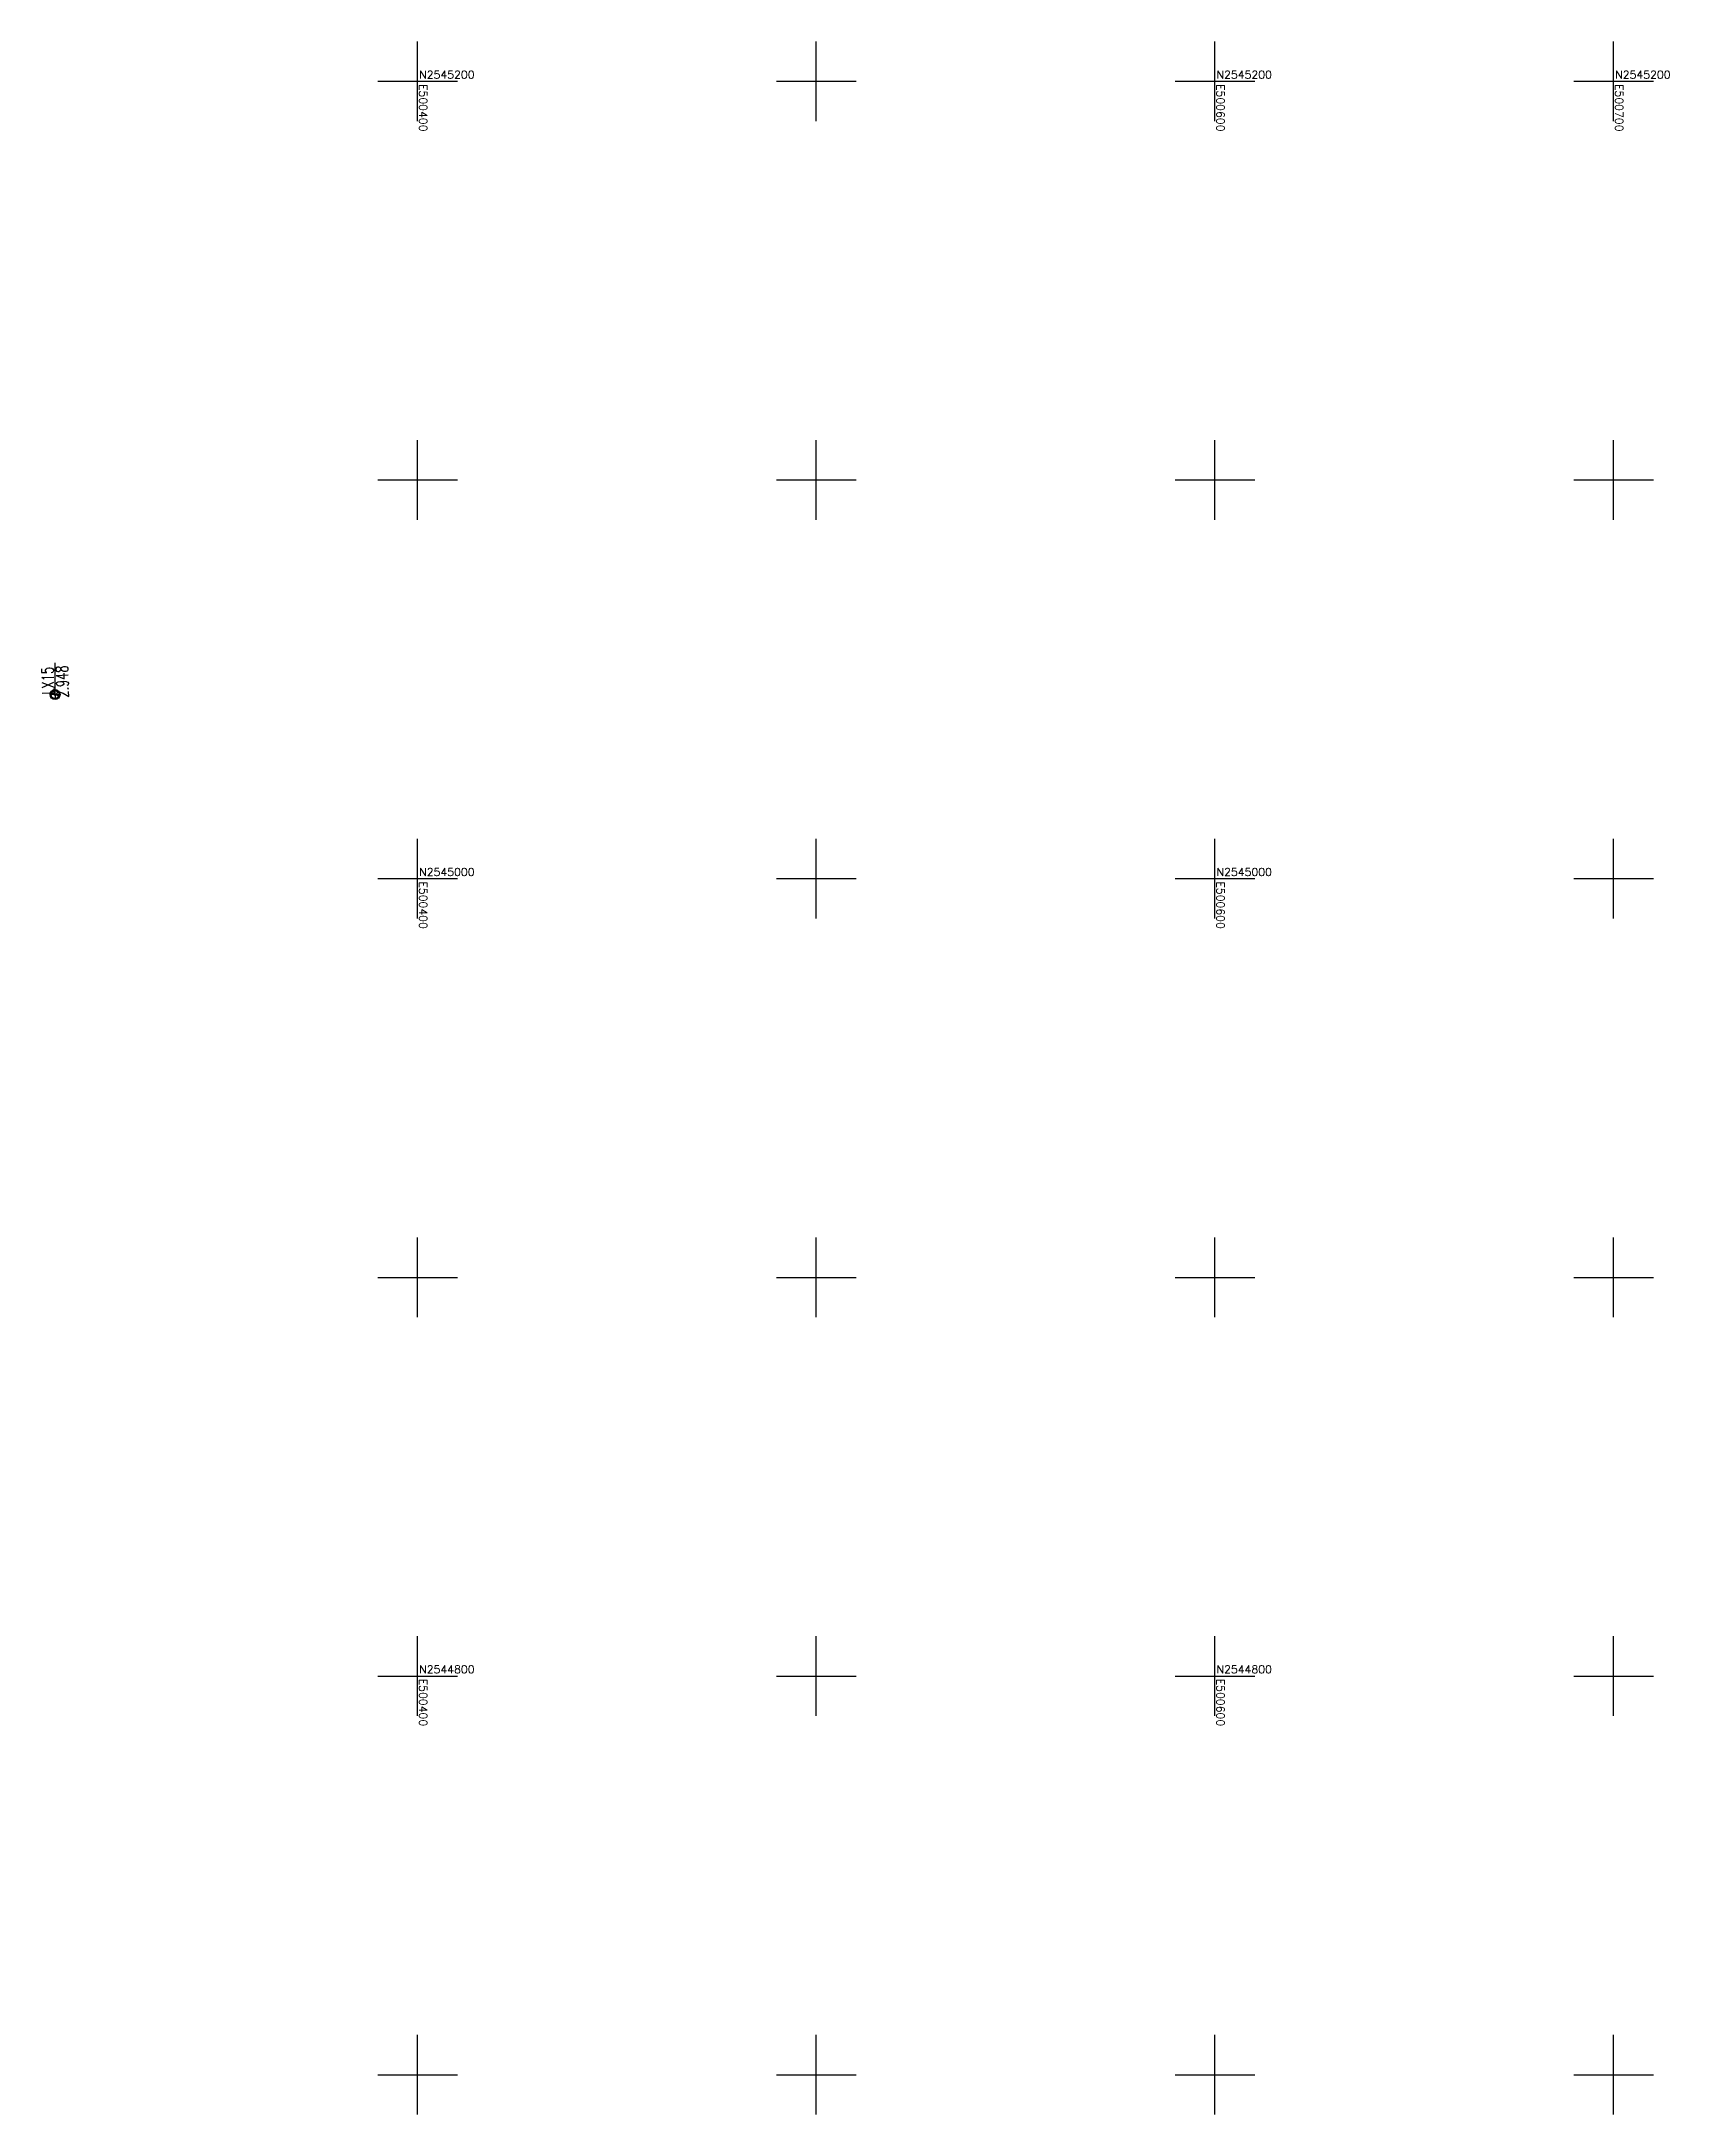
# Model space of a CAD drawing. Header units: inches. Extents: x 499362 to 502582, y 2541888 to 2545349.
# Drawn here: x 500306 to 500714, y 2544690 to 2545210 of the extents above; entities that cross this region are included whole.
import ezdxf
from ezdxf.enums import TextEntityAlignment as Align

# ---------------------------------------------------------------- set-up
doc = ezdxf.new("R2010")
doc.units = ezdxf.units.IN
doc.layers.add('坐标网', color=2, linetype='Continuous')
doc.layers.add('控制导线点', color=7, linetype='Continuous')
doc.styles.add('GTF_XW', font='simplex1.shx', dxfattribs={"width": 0.7, "bigfont": 'hztxt.shx'})
doc.styles.get("Standard").update_dxf_attribs({"font": 'simplex1.shx', "width": 0.7, "bigfont": 'hztxt.shx'})

# ---------------------------------------------------------------- blocks, each defined once
blk = doc.blocks.new('控制导线点')
at = {"layer": '控制导线点'}
for p, q in [((500962.192, 2543568.346, 3.298), (500962.192, 2543569.946)), ((500961.792, 2543567.946, 3.298), (500960.192, 2543567.946)), ((500962.192, 2543567.546, 3.298), (500962.192, 2543565.946)), ((500962.592, 2543567.946, 3.298), (500964.192, 2543567.946))]:
    blk.add_line(p, q, dxfattribs=at)
for centre, radius in [((500962.192, 2543567.946), 2.5), ((500962.192, 2543567.946), 2), ((500962.192, 2543567.946, 3.298), 0.4)]:
    blk.add_circle(centre, radius, dxfattribs=at)

msp = doc.modelspace()

# ---------------------------------------------------------------- linework, layer by layer
at = {"layer": '坐标网'}
for p, q in [((500400, 2545190), (500400, 2545210)), ((500500, 2545190), (500500, 2545210)), ((500600, 2545190), (500600, 2545210)), ((500700, 2545190), (500700, 2545210)), ((500390, 2545200), (500410, 2545200)), ((500490, 2545200), (500510, 2545200)), ((500590, 2545200), (500610, 2545200)), ((500690, 2545200), (500710, 2545200)), ((500400, 2545090), (500400, 2545110)), ((500500, 2545090), (500500, 2545110)), ((500600, 2545090), (500600, 2545110)), ((500700, 2545090), (500700, 2545110)), ((500390, 2545100), (500410, 2545100)), ((500490, 2545100), (500510, 2545100)), ((500590, 2545100), (500610, 2545100)), ((500690, 2545100), (500710, 2545100)), ((500400, 2544990), (500400, 2545010)), ((500500, 2544990), (500500, 2545010)), ((500600, 2544990), (500600, 2545010)), ((500700, 2544990), (500700, 2545010)), ((500390, 2545000), (500410, 2545000)), ((500490, 2545000), (500510, 2545000)), ((500590, 2545000), (500610, 2545000)), ((500690, 2545000), (500710, 2545000)), ((500400, 2544890), (500400, 2544910)), ((500500, 2544890), (500500, 2544910)), ((500600, 2544890), (500600, 2544910)), ((500700, 2544890), (500700, 2544910)), ((500390, 2544900), (500410, 2544900)), ((500490, 2544900), (500510, 2544900)), ((500590, 2544900), (500610, 2544900)), ((500690, 2544900), (500710, 2544900)), ((500400, 2544790), (500400, 2544810)), ((500500, 2544790), (500500, 2544810)), ((500600, 2544790), (500600, 2544810)), ((500700, 2544790), (500700, 2544810)), ((500390, 2544800), (500410, 2544800)), ((500490, 2544800), (500510, 2544800)), ((500590, 2544800), (500610, 2544800)), ((500690, 2544800), (500710, 2544800)), ((500400, 2544690), (500400, 2544710)), ((500500, 2544690), (500500, 2544710)), ((500600, 2544690), (500600, 2544710)), ((500700, 2544690), (500700, 2544710)), ((500390, 2544700), (500410, 2544700)), ((500490, 2544700), (500510, 2544700)), ((500590, 2544700), (500610, 2544700)), ((500690, 2544700), (500710, 2544700))]:
    msp.add_line(p, q, dxfattribs=at)
at = {"layer": '控制导线点'}
msp.add_line((500309.06, 2545047.42, -8.39), (500309.06, 2545054.15, -8.39), dxfattribs=at)

# ---------------------------------------------------------------- block references
at = {"layer": '控制导线点', "xscale": 0.5, "yscale": 0.5, "zscale": 0.5}
msp.add_blockref('控制导线点', (249827.96, 1273262.2, -3.22), dxfattribs=at)

# ---------------------------------------------------------------- texts
at = {"layer": '坐标网', "style": 'GTF_XW'}
for s, p in [('N2545200', (500400.4, 2545200.67)), ('N2545200', (500600.4, 2545200.67)), ('N2545200', (500700.4, 2545200.67)), ('N2545000', (500400.4, 2545000.67)), ('N2545000', (500600.4, 2545000.67)), ('N2544800', (500400.4, 2544800.67)), ('N2544800', (500600.4, 2544800.67))]:
    msp.add_text(s, height=2, dxfattribs=at).set_placement(p)
for s, p in [('E500400', (500400.4, 2545199.33)), ('E500600', (500600.4, 2545199.33)), ('E500700', (500700.4, 2545199.33)), ('E500400', (500400.4, 2544999.33)), ('E500600', (500600.4, 2544999.33)), ('E500400', (500400.4, 2544799.33)), ('E500600', (500600.4, 2544799.33))]:
    msp.add_text(s, height=2, rotation=270, dxfattribs=at).set_placement(p)
at = {"layer": '控制导线点', "ltscale": 1000, "width": 0.7}
for s, p in [('LX15', (500307.14, 2545053.13, -5.47)), ('2.948', (500310.75, 2545053.47, -5.47))]:
    msp.add_text(s, height=3, rotation=91.9824, dxfattribs=at).set_placement(p, align=Align.MIDDLE_RIGHT)

doc.saveas('drawing.dxf')
